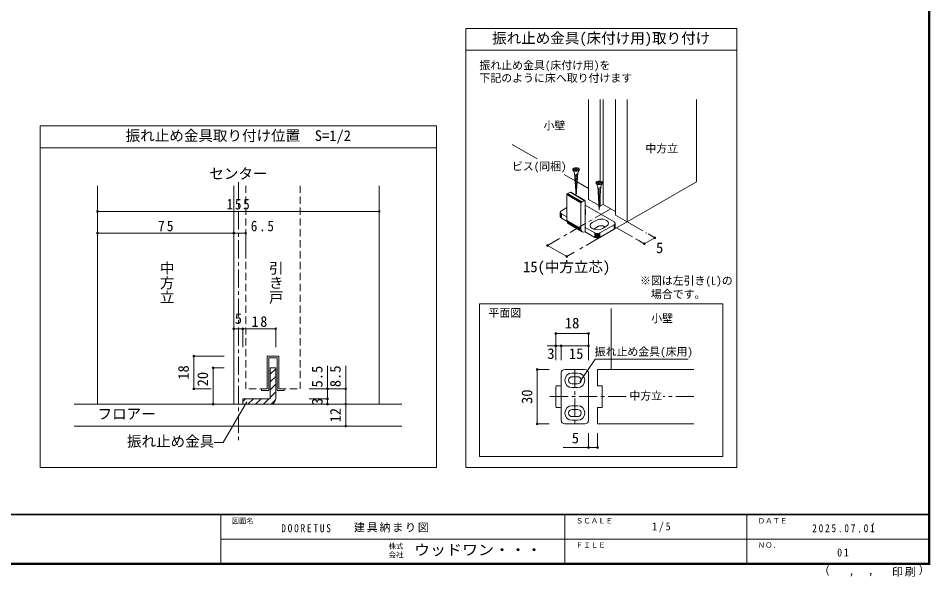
# Model space of a CAD drawing. Units: millimetres, scale not verified, with parts at other scales. Extents: x -973 to 977, y -718 to 696.
# Drawn here: x -277 to 977, y -718 to 51 of the extents above; entities that cross this region are included whole.
import ezdxf
from ezdxf.enums import TextEntityAlignment as Align

# ---------------------------------------------------------------- set-up
doc = ezdxf.new("R2010")
doc.units = ezdxf.units.MM
doc.header["$LTSCALE"] = 5
doc.header["$PDMODE"] = 32
doc.header["$PDSIZE"] = 2.5
doc.linetypes.add('CHAIN1', pattern=[8, 5, -1, 1, -1])
doc.linetypes.add('DASHED2', pattern=[3, 2, -1])
for name, color, linetype, lineweight in [('0-6_扉', 2, 'Continuous', 9), ('0-7_金物', 7, 'Continuous', 9), ('0-A_文字', 7, 'Continuous', 9), ('0-B_寸法', 7, 'Continuous', 9), ('1-1_通り芯', 4, 'CHAIN1', 9), ('1-3_仕上げ', 2, 'Continuous', 9), ('1-4_枠', 3, 'Continuous', 9), ('1-6_扉', 7, 'DASHED2', 9), ('1-7_金物', 7, 'Continuous', 9), ('1-A_文字', 7, 'Continuous', 9), ('1-B_寸法', 7, 'Continuous', 9), ('F-1_枠', 6, 'Continuous', 9)]:
    doc.layers.add(name, color=color, linetype=linetype, lineweight=lineweight)
doc.layers.add('F-0_補助線', color=7, linetype='Continuous')
doc.layers.add('F-A_文字', color=7, linetype='Continuous')
doc.styles.add('@ＭＳ ゴシック', font='')
doc.styles.add('ＭＳ ゴシック', font='')
doc.styles.get('@ＭＳ ゴシック').set_extended_font_data('@MS Gothic')
doc.styles.get('ＭＳ ゴシック').set_extended_font_data('MS Gothic')

msp = doc.modelspace()

# ---------------------------------------------------------------- linework, layer by layer
at = {"layer": '0-6_扉'}
for p, q in [((507.378, -60.971), (507.378, -198.71)), ((523.288, -60.971), (523.288, -173.427)), ((527.707, -60.971), (527.707, -205.344)), ((544.501, -60.971), (544.501, -220.143)), ((560.411, -60.971), (560.411, -229.329)), ((655.87, -60.971), (655.87, -174.215)), ((521.875, -207.08), (507.378, -198.71)), ((523.288, -197.994), (523.288, -207.895)), ((523.288, -207.895), (522.6, -207.498)), ((527.707, -205.344), (523.288, -207.895)), ((544.501, -215.04), (527.707, -205.344))]:
    msp.add_line(p, q, dxfattribs=at)
at = {"layer": '0-6_扉', "color": 7}
for p, q in [((402.654, -122.938), (436.947, -142.737)), ((473.986, -164.122), (489.001, -172.791)), ((491.757, -174.382), (507.378, -183.401))]:
    msp.add_line(p, q, dxfattribs=at)
at = {"layer": '0-6_扉'}
msp.add_lwpolyline([(544.501, -220.143), (560.411, -229.329), (655.87, -174.215)], dxfattribs=at)
at = {"layer": '0-7_金物'}
for p, q in [((486.446, -158.608), (488.271, -161.767)), ((486.552, -156.836), (489.915, -156.836)), ((486.552, -156.836), (486.552, -157.87)), ((486.552, -157.87), (489.915, -157.87)), ((490.344, -193.07), (488.271, -161.767)), ((489.915, -156.836), (489.915, -155.32)), ((489.915, -155.32), (490.949, -155.32)), ((489.915, -159.386), (489.915, -157.87)), ((489.915, -159.386), (490.949, -159.386)), ((490.512, -193.17), (492.593, -161.767)), ((490.949, -156.836), (490.949, -155.32)), ((490.949, -156.836), (494.312, -156.836)), ((494.417, -158.608), (492.593, -161.767)), ((494.312, -157.87), (494.312, -156.836)), ((492.488, -163.342), (488.524, -165.586)), ((492.38, -164.97), (488.624, -167.097)), ((492.273, -166.598), (488.724, -168.607)), ((492.165, -168.226), (488.824, -170.118)), ((492.057, -169.854), (488.924, -171.628)), ((491.949, -171.483), (489.024, -173.138)), ((491.841, -173.111), (489.124, -174.649)), ((491.733, -174.739), (489.224, -176.159)), ((518.372, -175.207), (521.734, -175.207)), ((518.372, -175.207), (518.372, -176.241)), ((521.734, -175.207), (521.734, -173.691)), ((521.734, -173.691), (522.768, -173.691)), ((522.768, -175.207), (522.768, -173.691)), ((522.768, -175.207), (526.131, -175.207)), ((526.131, -176.241), (526.131, -175.207)), ((491.625, -176.367), (489.324, -177.67)), ((491.518, -177.995), (489.424, -179.18)), ((491.41, -179.623), (489.524, -180.691)), ((491.302, -181.251), (489.624, -182.201)), ((491.194, -182.879), (489.724, -183.711)), ((491.086, -184.508), (489.825, -185.222)), ((490.978, -186.136), (489.925, -186.732)), ((490.87, -187.764), (490.025, -188.243)), ((518.266, -176.979), (520.09, -180.139)), ((518.372, -176.241), (521.734, -176.241)), ((522.251, -212.757), (520.09, -180.139)), ((524.308, -181.713), (520.343, -183.958)), ((524.2, -183.341), (520.444, -185.468)), ((524.092, -184.969), (520.544, -186.978)), ((523.985, -186.597), (520.644, -188.489)), ((521.734, -177.757), (521.734, -176.241)), ((521.734, -177.757), (522.768, -177.757)), ((522.251, -212.757), (524.412, -180.139)), ((526.237, -176.979), (524.412, -180.139)), ((497.061, -203.386), (477.777, -191.896)), ((477.777, -191.896), (477.777, -227.619)), ((497.093, -203.093), (477.81, -191.602)), ((497.189, -202.791), (477.905, -191.301)), ((497.341, -202.503), (478.058, -191.013)), ((497.539, -202.248), (478.256, -190.757)), ((497.77, -202.043), (478.487, -190.552)), ((478.735, -190.412), (482.565, -188.805)), ((498.018, -201.902), (478.735, -190.412)), ((501.848, -200.295), (482.565, -188.805)), ((502.096, -200.228), (482.813, -188.737)), ((502.327, -200.239), (483.044, -188.749)), ((502.526, -200.328), (483.242, -188.838)), ((490.762, -189.392), (490.125, -189.753)), ((490.655, -191.02), (490.225, -191.263)), ((498.018, -201.902), (501.848, -200.295)), ((523.877, -188.226), (520.744, -189.999)), ((523.769, -189.854), (520.844, -191.51)), ((523.661, -191.482), (520.944, -193.02)), ((523.553, -193.11), (521.044, -194.53)), ((523.445, -194.738), (521.144, -196.041)), ((523.337, -196.366), (521.244, -197.551)), ((523.229, -197.994), (521.344, -199.062)), ((523.122, -199.623), (521.444, -200.572)), ((470.102, -214.107), (477.777, -209.676)), ((497.061, -203.386), (497.061, -239.11)), ((502.806, -243.195), (502.806, -200.976)), ((542.581, -229.416), (502.806, -206.452)), ((523.014, -201.251), (521.544, -202.083)), ((522.906, -202.879), (521.644, -203.593)), ((522.798, -204.507), (521.744, -205.103)), ((522.69, -206.135), (521.844, -206.614)), ((522.582, -207.763), (521.945, -208.124)), ((522.474, -209.391), (522.045, -209.635)), ((468.638, -216.148), (468.638, -222.272)), ((468.808, -216.895), (468.808, -223.019)), ((469.308, -217.592), (469.308, -223.715)), ((477.777, -222.621), (470.102, -218.19)), ((470.102, -218.19), (470.102, -224.313)), ((477.881, -228.804), (470.102, -224.313)), ((503.083, -213.086), (503.083, -219.21)), ((497.061, -239.11), (477.777, -227.619)), ((497.256, -240.709), (477.973, -229.218)), ((497.83, -242.035), (478.547, -230.544)), ((498.743, -242.997), (479.46, -231.506)), ((516.064, -244.726), (502.806, -237.071)), ((512.529, -230.437), (517.832, -227.375)), ((521.368, -235.54), (516.064, -238.602)), ((542.581, -233.499), (523.135, -244.726)), ((526.671, -238.602), (531.974, -235.54)), ((542.581, -233.499), (542.581, -239.623)), ((543.375, -232.901), (543.375, -239.025)), ((543.875, -232.205), (543.875, -238.329)), ((544.045, -231.458), (544.045, -237.581)), ((516.064, -250.849), (502.806, -243.195)), ((516.064, -244.726), (516.064, -250.849)), ((517.1, -245.184), (517.1, -251.308)), ((518.306, -245.473), (518.306, -251.597)), ((519.6, -245.571), (519.6, -251.695)), ((520.894, -245.473), (520.894, -251.597)), ((522.1, -245.184), (522.1, -251.308)), ((542.581, -239.623), (523.135, -250.849)), ((523.135, -244.726), (523.135, -250.849)), ((357.411, -342.079), (692.27, -342.079)), ((357.411, -552.197), (357.411, -342.079)), ((692.27, -342.079), (692.27, -552.197)), ((692.27, -552.197), (357.411, -552.197))]:
    msp.add_line(p, q, dxfattribs=at)
for points in [[(490.949, -159.386), (490.949, -157.87), (494.312, -157.87)], [(522.768, -177.757), (522.768, -176.241), (526.131, -176.241)]]:
    msp.add_lwpolyline(points, dxfattribs=at)
for centre in [(490.432, -157.353), (522.251, -175.724)]:
    msp.add_ellipse(centre, major_axis=(4.71, 0), ratio=0.5, dxfattribs=at)
for centre, major_axis, ratio, start_param, end_param in [((478.735, -191.494), (0.64, 1.074), 0.663414, 0.73181839, 2.30261472), ((482.565, -189.887), (0.64, 1.074), 0.663414, 6.22960554, 7.0150037), ((501.848, -201.378), (0.64, 1.074), 0.663414, 5.44420737, 7.0150037), ((498.018, -202.985), (0.64, 1.074), 0.663414, 0.73181839, 2.30261472), ((493.083, -213.086), (10, 0), 0.57735, 6.04714601, 6.5192246), ((473.638, -216.148), (-5, 0), 0.57735, 5.49778714, 7.06858347), ((473.638, -222.272), (-5, 0), 0.57735, 6.28318531, 7.06858347), ((493.083, -219.21), (10, 0), 0.57735, 6.04714601, 6.5192246), ((524.903, -231.458), (10, 0), 0.57735, 5.49778714, 8.6393798), ((483.522, -225.209), (3.839, 6.443), 0.663414, 2.30261472, 3.08801288), ((519.6, -234.52), (10, 0), 0.57735, 2.35619449, 5.49778714), ((524.903, -237.581), (5, 0), 0.57735, 0.26179939, 2.35619449), ((539.045, -231.458), (-5, 0), 0.57735, 2.35619449, 3.92699082), ((539.045, -237.581), (-5, 0), 0.57735, 2.35619449, 3.14159265), ((502.806, -236.7), (3.839, 6.443), 0.663414, 2.30261472, 3.87341104), ((519.6, -240.643), (5, 0), 0.57735, 2.35619449, 2.78022553), ((519.6, -242.684), (-5, 0), 0.57735, 0.78539816, 2.35619449), ((519.6, -248.808), (-5, 0), 0.57735, 0.78539816, 2.35619449)]:
    msp.add_ellipse(centre, major_axis=major_axis, ratio=ratio, start_param=start_param, end_param=end_param, dxfattribs=at)
at = {"layer": '0-A_文字', "color": 3}
for p, q in [((338.547, 36.633), (711.259, 36.633)), ((338.547, -567.5), (338.547, 36.633)), ((711.259, -567.5), (711.259, 36.633)), ((338.547, 6.633), (711.259, 6.633)), ((-246.453, -567.5), (-246.453, -97.5)), ((-246.453, -97.5), (298.547, -97.5)), ((298.547, -97.5), (298.547, -567.5)), ((-246.453, -127.5), (298.547, -127.5)), ((-246.453, -567.5), (298.547, -567.5)), ((338.547, -567.5), (711.259, -567.5))]:
    msp.add_line(p, q, dxfattribs=at)
at = {"layer": '0-A_文字', "color": 4}
for p, q in [((495.268, -449.741), (516.492, -418.374)), ((516.492, -418.374), (644.48, -418.374))]:
    msp.add_line(p, q, dxfattribs=at)
at = {"layer": '0-A_文字'}
msp.add_line((898.512, -646.293), (899.317, -643.879), dxfattribs=at)
at = {"layer": '0-B_寸法', "color": 4, "linetype": 'CHAIN1'}
for p, q in [((538.314, -211.468), (469.743, -251.057)), ((560.411, -229.329), (490.946, -269.434)), ((546.116, -237.581), (575.513, -254.554)), ((560.411, -229.329), (587.517, -244.978))]:
    msp.add_line(p, q, dxfattribs=at)
at = {"layer": '0-B_寸法', "color": 4}
for p, q in [((598.448, -251.289), (589.477, -246.11)), ((450.959, -261.902), (467.602, -252.293)), ((450.959, -261.902), (477.475, -277.211)), ((575.513, -254.554), (584.154, -259.542)), ((598.448, -251.289), (584.154, -259.542)), ((487.933, -271.174), (477.475, -277.211))]:
    msp.add_line(p, q, dxfattribs=at)
at = {"layer": '0-B_寸法'}
for p in [(598.448, -251.289), (450.959, -261.902), (584.154, -259.542), (477.475, -277.211)]:
    msp.add_point(p, dxfattribs=at)
at = {"layer": '1-1_通り芯'}
msp.add_line((26.047, -174.852), (26.047, -532.789), dxfattribs=at)
at = {"layer": '1-3_仕上げ'}
for p, q in [((538.611, -432.479), (538.611, -348.529)), ((-199.959, -480.443), (250.535, -480.443)), ((-199.959, -510.443), (250.535, -510.443))]:
    msp.add_line(p, q, dxfattribs=at)
at = {"layer": '1-4_枠'}
for p, q in [((-167.703, -179.652), (-167.703, -480.443)), ((19.797, -179.652), (19.797, -480.443)), ((219.797, -179.652), (219.797, -480.443)), ((519.861, -454.979), (519.861, -432.479)), ((652.361, -432.479), (519.861, -432.479)), ((519.861, -484.979), (519.861, -507.479)), ((526.111, -484.979), (519.861, -484.979)), ((652.361, -507.479), (519.861, -507.479))]:
    msp.add_line(p, q, dxfattribs=at)
at = {"layer": '1-4_枠', "color": 4, "linetype": 'CHAIN1'}
for p, q in [((488.611, -432.479), (488.611, -507.479)), ((559.396, -469.979), (453.157, -469.979)), ((652.361, -469.979), (609.951, -469.979))]:
    msp.add_line(p, q, dxfattribs=at)
at = {"layer": '1-4_枠'}
msp.add_lwpolyline([(526.111, -484.979), (526.111, -454.979), (519.861, -454.979)], dxfattribs=at)
at = {"layer": '1-6_扉'}
for p, q in [((36.047, -179.652), (36.047, -459.193)), ((111.047, -179.652), (111.047, -459.193)), ((81.672, -414.193), (65.422, -414.193)), ((65.422, -459.193), (65.422, -414.193)), ((81.672, -414.193), (81.672, -459.193)), ((65.421, -459.193), (36.047, -459.193)), ((81.672, -459.193), (111.047, -459.193))]:
    msp.add_line(p, q, dxfattribs=at)
at = {"layer": '1-7_金物'}
for p, q in [((65.422, -414.193), (81.672, -414.193)), ((79.172, -416.693), (67.922, -416.693)), ((67.922, -461.693), (67.922, -416.693)), ((79.172, -416.693), (79.172, -461.693)), ((81.672, -414.193), (81.672, -459.193)), ((469.861, -502.479), (469.861, -437.479)), ((474.861, -432.479), (502.361, -432.479)), ((492.361, -437.479), (484.861, -437.479)), ((507.361, -502.479), (507.361, -437.479)), ((492.361, -442.479), (484.861, -442.479)), ((67.922, -461.693), (57.922, -461.693)), ((79.172, -461.693), (89.172, -461.693)), ((462.361, -483.729), (462.361, -456.229)), ((468.611, -454.979), (463.611, -454.979)), ((484.861, -452.479), (492.361, -452.479)), ((492.361, -457.479), (484.861, -457.479)), ((468.611, -484.979), (463.611, -484.979)), ((484.861, -482.479), (492.361, -482.479)), ((492.361, -487.479), (484.861, -487.479)), ((484.861, -497.479), (492.361, -497.479)), ((502.361, -507.479), (474.861, -507.479)), ((484.861, -502.479), (492.361, -502.479))]:
    msp.add_line(p, q, dxfattribs=at)
at = {"layer": '1-7_金物', "color": 3}
for p, q in [((69.797, -430.443), (69.797, -472.943)), ((69.797, -430.443), (77.297, -430.443)), ((77.297, -472.943), (77.297, -430.443)), ((32.297, -472.943), (69.797, -472.943)), ((32.297, -472.943), (32.297, -480.443)), ((69.797, -480.443), (32.297, -480.443))]:
    msp.add_line(p, q, dxfattribs=at)
at = {"layer": '1-7_金物', "color": 4}
for p, q in [((69.797, -439.149), (77.297, -431.649)), ((69.797, -449.755), (77.297, -442.255)), ((69.797, -460.362), (77.297, -452.862)), ((69.797, -470.968), (77.297, -463.468)), ((32.297, -476.649), (36.003, -472.943)), ((39.11, -480.443), (46.61, -472.943)), ((49.717, -480.443), (57.216, -472.943)), ((60.323, -480.443), (67.823, -472.943)), ((71.032, -480.341), (77.197, -474.175))]:
    msp.add_line(p, q, dxfattribs=at)
at = {"layer": '1-7_金物'}
for points in [[(57.922, -461.693), (57.922, -459.193), (65.422, -459.193), (65.422, -414.193)], [(81.672, -459.193), (89.172, -459.193), (89.172, -461.693)]]:
    msp.add_lwpolyline(points, dxfattribs=at)
for centre, radius, start, end in [((474.861, -437.479), 5, 90, 180), ((484.861, -447.479), 10, 90, 270), ((492.361, -447.479), 10, 270, 90), ((502.361, -437.479), 5, 0, 90), ((484.861, -447.479), 5, 90, 270), ((492.361, -447.479), 5, 270, 90), ((463.611, -456.229), 1.25, 90, 180), ((468.611, -456.229), 1.25, 0, 90), ((463.611, -483.729), 1.25, 180, 270), ((468.611, -483.729), 1.25, 270, 0), ((484.861, -492.479), 10, 90, 270), ((484.861, -492.479), 5, 90, 270), ((492.361, -492.479), 10, 270, 90), ((492.361, -492.479), 5, 270, 90), ((474.861, -502.479), 5, 180, 270), ((502.361, -502.479), 5, 270, 0)]:
    msp.add_arc(centre, radius, start, end, dxfattribs=at)
at = {"layer": '1-7_金物', "color": 3}
msp.add_arc((69.797, -472.943), 7.5, 270, 0, dxfattribs=at)
at = {"layer": '1-A_文字'}
msp.add_lwpolyline([(37.597, -477.231), (5.305, -533.162), (-7.195, -533.162)], dxfattribs=at)
at = {"layer": '1-B_寸法', "color": 4}
for p, q in [((-167.703, -215.081), (219.797, -215.081)), ((-167.703, -245.081), (19.797, -245.081)), ((-167.703, -245.081), (-167.703, -270.081)), ((19.797, -245.081), (19.797, -270.081)), ((19.797, -245.081), (36.047, -245.081)), ((36.047, -245.081), (36.047, -270.081)), ((19.797, -376.693), (19.797, -401.693)), ((32.297, -376.693), (19.797, -376.693)), ((32.297, -376.693), (32.297, -401.693)), ((77.297, -376.693), (32.297, -376.693)), ((77.297, -376.693), (77.297, -401.693)), ((462.361, -382.871), (507.361, -382.871)), ((462.361, -382.871), (462.361, -399.979)), ((507.361, -382.871), (507.361, -399.979)), ((450.796, -399.979), (469.861, -399.979)), ((462.361, -399.979), (462.361, -419.979)), ((469.861, -399.979), (469.861, -419.979)), ((469.861, -399.979), (507.361, -399.979)), ((507.361, -399.979), (507.361, -419.979)), ((-35.274, -459.193), (-35.274, -414.193)), ((-35.274, -414.193), (6.672, -414.193)), ((-8.858, -480.443), (-8.858, -430.443)), ((-8.858, -430.443), (6.672, -430.443)), ((148.547, -472.943), (148.547, -427.349)), ((173.547, -480.443), (173.547, -427.349)), ((436.978, -432.479), (453.157, -432.479)), ((436.978, -507.479), (436.978, -432.479)), ((-35.274, -459.193), (-11.494, -459.193)), ((173.547, -459.193), (123.547, -459.193)), ((148.547, -472.943), (123.547, -472.943)), ((148.547, -480.443), (148.547, -472.943)), ((-8.858, -480.443), (6.672, -480.443)), ((173.547, -480.443), (123.547, -480.443)), ((173.547, -510.443), (173.547, -480.443)), ((173.547, -510.443), (123.547, -510.443)), ((436.978, -507.479), (453.157, -507.479)), ((507.361, -519.979), (507.361, -539.995)), ((519.861, -539.995), (519.861, -519.979)), ((519.861, -539.995), (472.483, -539.995))]:
    msp.add_line(p, q, dxfattribs=at)
at = {"layer": '1-B_寸法'}
for p in [(-167.703, -215.081), (219.797, -215.081), (-167.703, -245.081), (19.797, -245.081), (36.047, -245.081), (19.797, -376.693), (32.297, -376.693), (77.297, -376.693), (462.361, -382.871), (507.361, -382.871), (462.361, -399.979), (469.861, -399.979), (507.361, -399.979), (-35.274, -414.193), (-8.858, -430.443), (436.978, -432.479), (-35.274, -459.193), (148.547, -459.193), (173.547, -459.193), (148.547, -472.943), (-8.858, -480.443), (148.547, -480.443), (173.547, -480.443), (173.547, -510.443), (436.978, -507.479), (507.361, -539.995), (519.861, -539.995)]:
    msp.add_point(p, dxfattribs=at)
at = {"layer": 'F-1_枠'}
for p, q in [((974.986, 695.833), (974.986, -700.833)), ((975.82, 695.833), (975.82, -700.833)), ((976.653, 695.833), (976.653, -700.833)), ((976.653, -631.667), (-973.347, -631.667)), ((976.653, -632.5), (-973.347, -632.5)), ((1.653, -632.5), (1.653, -699.167)), ((474.986, -632.5), (474.986, -699.167)), ((724.986, -632.5), (724.986, -699.167)), ((1.653, -665.833), (974.986, -665.834)), ((976.653, -699.167), (-973.347, -699.167)), ((976.653, -700), (-973.347, -700)), ((976.653, -700.833), (-973.347, -700.833))]:
    msp.add_line(p, q, dxfattribs=at)

# ---------------------------------------------------------------- texts
at = {"layer": '0-A_文字', "style": 'ＭＳ ゴシック'}
for s, height, p in [('振れ止め金具(床付け用)取り付け', 14.66, (374.903, 11.633)), ('振れ止め金具(床付け用)を', 11, (357.456, -22.826)), ('下記のように床へ取り付けます', 11, (357.456, -40.362)), ('小壁', 11, (445.565, -105.743)), ('振れ止め金具取り付け位置\u3000S=1/2', 14.66, (-128.953, -122.5)), ('中方立', 11, (585.64, -137.19)), ('平面図', 11, (369.853, -363.556)), ('小壁', 11, (593.611, -370.987)), ('中方立', 11, (563.611, -477.479))]:
    msp.add_text(s, height=height, dxfattribs=at).set_placement(p, align=Align.BOTTOM_LEFT)
at = {"layer": '0-B_寸法', "style": 'ＭＳ ゴシック'}
for s, height, p in [('ビス(同梱)', 11, (402.179, -161.867)), ('5', 14.66, (600.219, -276.859)), ('15(中方立芯)', 14.66, (417.475, -303.072)), ('※図は左引き(L)の', 11, (578.209, -319.218)), ('\u3000場合です。', 11, (578.209, -337.799))]:
    msp.add_text(s, height=height, dxfattribs=at).set_placement(p, align=Align.BOTTOM_LEFT)
at = {"layer": '1-A_文字', "style": 'ＭＳ ゴシック'}
for s, height, p in [('センター', 14.66, (-13.953, -174.852)), ('振れ止め金具(床用)', 11, (515.896, -416.875)), ('フロアー', 14.66, (-167.703, -505.443)), ('振れ止め金具', 14.66, (-127.195, -543.162))]:
    msp.add_text(s, height=height, dxfattribs=at).set_placement(p, align=Align.BOTTOM_LEFT)
at = {"layer": '1-A_文字', "style": '@ＭＳ ゴシック'}
for s, p in [('中方立', (-83.953, -283.011)), ('引き戸', (66.047, -283.011))]:
    msp.add_text(s, height=14.66, rotation=270, dxfattribs=at).set_placement(p, align=Align.BOTTOM_LEFT)
at = {"layer": '1-B_寸法', "style": 'ＭＳ ゴシック'}
for s, p in [('5', (21.047, -374.193)), ('18', (474.861, -380.371)), ('3', (450.796, -422.479)), ('15', (480.486, -422.479)), ('5', (484.393, -538.607))]:
    msp.add_text(s, height=14.66, dxfattribs=at).set_placement(p, align=Align.BOTTOM_LEFT)
for s, p in [('18', (-37.774, -446.693)), ('20', (-11.358, -455.843)), ('5.5', (146.047, -457.349)), ('8.5', (171.047, -456.991)), ('30', (434.478, -479.979)), ('3', (146.047, -481.693)), ('12', (171.047, -505.443))]:
    msp.add_text(s, height=14.66, rotation=90, dxfattribs=at).set_placement(p, align=Align.BOTTOM_LEFT)
at = {"layer": '1-B_寸法', "char_height": 14.66, "attachment_point": 7, "style": 'ＭＳ ゴシック'}
for s, insert in [('\\T1.27;\\W0.9;155', (9.797, -212.581)), ('\\T1.27;\\W0.95;75', (-84.578, -242.581)), ('\\T1.27;\\W0.9;6.5', (43.067, -242.581)), ('\\T1.27;\\W0.95;18', (44.172, -374.193))]:
    msp.add_mtext(s, dxfattribs=dict(at, insert=insert))
at = {"layer": 'F-0_補助線', "char_height": 11, "attachment_point": 7, "style": 'ＭＳ ゴシック'}
for s, insert in [('\\T1.39;\\W0.85;DOORETUS', (84.986, -656.667)), ('\\T1.17;建具納まり図', (184.986, -656.667))]:
    msp.add_mtext(s, dxfattribs=dict(at, insert=insert))
at = {"layer": 'F-A_文字', "style": 'ＭＳ ゴシック'}
for s, height, p in [('図面名', 7.331, (16.653, -646.667)), ('ＳＣＡＬＥ', 7.331, (489.986, -646.667)), ('ＤＡＴＥ', 7.331, (739.986, -646.667)), ('株式', 7.331, (232.486, -681.5)), ('ＦＩＬＥ', 7.331, (489.986, -680)), ('ＮＯ．', 7.331, (739.986, -680.001)), ('会社', 7.331, (232.486, -693.5)), ('）', 11, (961.387, -717.355)), ('（', 11, (823.992, -718.052)), (',', 11, (865.199, -718.052)), (',', 11, (891.686, -717.588))]:
    msp.add_text(s, height=height, dxfattribs=at).set_placement(p, align=Align.BOTTOM_LEFT)
at = {"layer": 'F-A_文字', "style": 'ＭＳ ゴシック', "width": 1.1}
msp.add_text('ウッドワン・・・', height=14.66, dxfattribs=at).set_placement((267.486, -692.5), align=Align.BOTTOM_LEFT)
at = {"layer": 'F-A_文字', "char_height": 11, "attachment_point": 7, "style": 'ＭＳ ゴシック'}
for s, insert in [('\\T1.38;\\W0.9;1/5', (594.986, -656.667)), ('\\T1.39;\\W0.85;2025.07.01', (814.986, -656.667)), ('\\T1.36;\\W0.9;01', (849.361, -690.001)), ('\\T1.17;印刷', (924.678, -717.82))]:
    msp.add_mtext(s, dxfattribs=dict(at, insert=insert))

doc.saveas('drawing.dxf')
